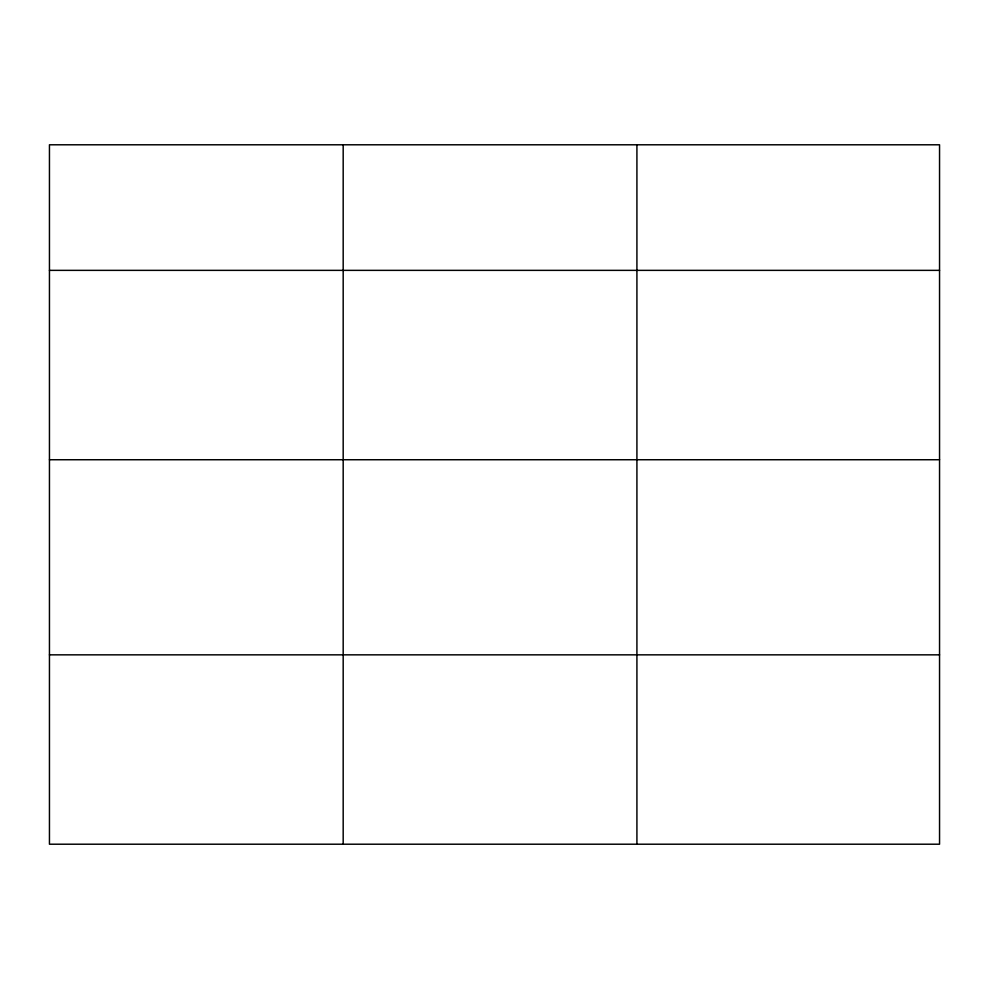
<?xml version="1.0" encoding="UTF-8"?>
<svg xmlns="http://www.w3.org/2000/svg" width="989" height="989" viewBox="0 0 989 989"><rect width="100%" height="100%" fill="white"/><g stroke="black" fill="none" stroke-linecap="round" stroke-linejoin="round"><path stroke-width="1.48" d="M939.55 459.737L939.55 144.79L49.45 144.79L49.45 844.21L939.55 844.21L939.55 459.737L49.45 459.737M49.45 270.356L939.55 270.356M49.45 654.842L939.55 654.842M636.916 144.79L636.916 844.21M343.183 144.79L343.183 844.21"/></g></svg>
